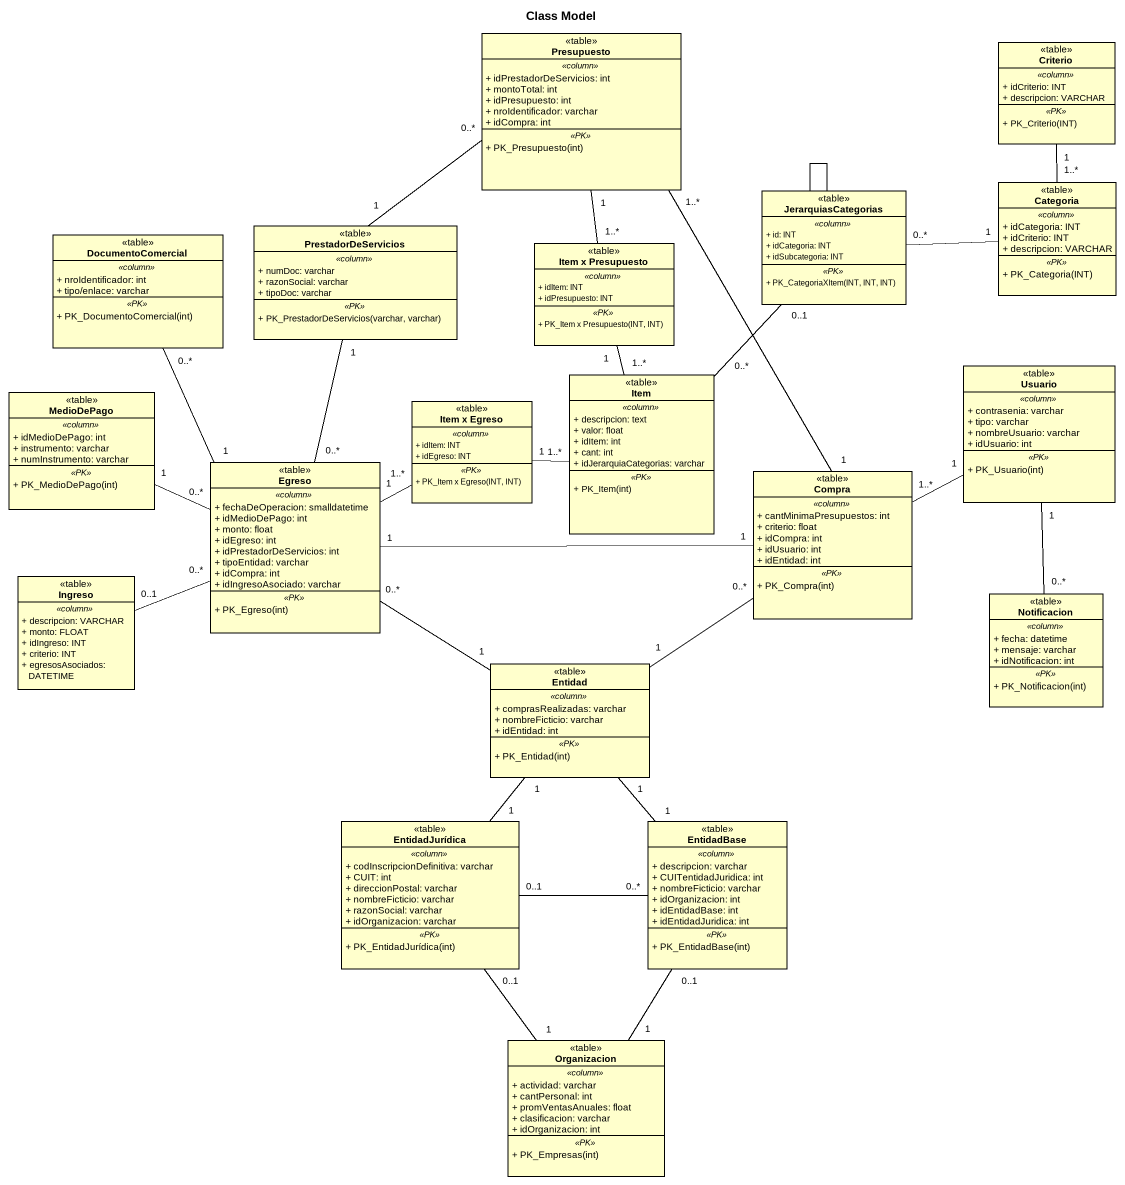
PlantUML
@startuml
title Class Model
hide circle
hide empty members
skinparam classAttributeIconSize 0
class Presupuesto <<table>> {
  .. <<column>> ..
  + idPrestadorDeServicios: int
  + montoTotal: int
  + idPresupuesto: int
  + nroIdentificador: varchar
  + idCompra: int
  .. <<PK>> ..
  + PK_Presupuesto(int)
}
class Criterio <<table>> {
  .. <<column>> ..
  + idCriterio: INT
  + descripcion: VARCHAR
  .. <<PK>> ..
  + PK_Criterio(INT)
}
class JerarquiasCategorias <<table>> {
  .. <<column>> ..
  + id: INT
  + idCategoria: INT
  + idSubcategoria: INT
  .. <<PK>> ..
  + PK_CategoriaXItem(INT, INT, INT)
}
class Categoria <<table>> {
  .. <<column>> ..
  + idCategoria: INT
  + idCriterio: INT
  + descripcion: VARCHAR
  .. <<PK>> ..
  + PK_Categoria(INT)
}
class DocumentoComercial <<table>> {
  .. <<column>> ..
  + nroIdentificador: int
  + tipo/enlace: varchar
  .. <<PK>> ..
  + PK_DocumentoComercial(int)
}
class PrestadorDeServicios <<table>> {
  .. <<column>> ..
  + numDoc: varchar
  + razonSocial: varchar
  + tipoDoc: varchar
  .. <<PK>> ..
  + PK_PrestadorDeServicios(varchar, varchar)
}
class "Item x Presupuesto" as Item_x_Presupuesto <<table>> {
  .. <<column>> ..
  + idItem: INT
  + idPresupuesto: INT
  .. <<PK>> ..
  + PK_Item x Presupuesto(INT, INT)
}
class Usuario <<table>> {
  .. <<column>> ..
  + contrasenia: varchar
  + tipo: varchar
  + nombreUsuario: varchar
  + idUsuario: int
  .. <<PK>> ..
  + PK_Usuario(int)
}
class MedioDePago <<table>> {
  .. <<column>> ..
  + idMedioDePago: int
  + instrumento: varchar
  + numInstrumento: varchar
  .. <<PK>> ..
  + PK_MedioDePago(int)
}
class "Item x Egreso" as Item_x_Egreso <<table>> {
  .. <<column>> ..
  + idItem: INT
  + idEgreso: INT
  .. <<PK>> ..
  + PK_Item x Egreso(INT, INT)
}
class Item <<table>> {
  .. <<column>> ..
  + descripcion: text
  + valor: float
  + idItem: int
  + cant: int
  + idJerarquiaCategorias: varchar
  .. <<PK>> ..
  + PK_Item(int)
}
class Egreso <<table>> {
  .. <<column>> ..
  + fechaDeOperacion: smalldatetime
  + idMedioDePago: int
  + monto: float
  + idEgreso: int
  + idPrestadorDeServicios: int
  + tipoEntidad: varchar
  + idCompra: int
  + idIngresoAsociado: varchar
  .. <<PK>> ..
  + PK_Egreso(int)
}
class Compra <<table>> {
  .. <<column>> ..
  + cantMinimaPresupuestos: int
  + criterio: float
  + idCompra: int
  + idUsuario: int
  + idEntidad: int
  .. <<PK>> ..
  + PK_Compra(int)
}
class Ingreso <<table>> {
  .. <<column>> ..
  + descripcion: VARCHAR
  + monto: FLOAT
  + idIngreso: INT
  + criterio: INT
  + egresosAsociados: DATETIME
}
class Notificacion <<table>> {
  .. <<column>> ..
  + fecha: datetime
  + mensaje: varchar
  + idNotificacion: int
  .. <<PK>> ..
  + PK_Notificacion(int)
}
class Entidad <<table>> {
  .. <<column>> ..
  + comprasRealizadas: varchar
  + nombreFicticio: varchar
  + idEntidad: int
  .. <<PK>> ..
  + PK_Entidad(int)
}
class EntidadJurídica <<table>> {
  .. <<column>> ..
  + codInscripcionDefinitiva: varchar
  + CUIT: int
  + direccionPostal: varchar
  + nombreFicticio: varchar
  + razonSocial: varchar
  + idOrganizacion: varchar
  .. <<PK>> ..
  + PK_EntidadJurídica(int)
}
class EntidadBase <<table>> {
  .. <<column>> ..
  + descripcion: varchar
  + CUITentidadJuridica: int
  + nombreFicticio: varchar
  + idOrganizacion: int
  + idEntidadBase: int
  + idEntidadJuridica: int
  .. <<PK>> ..
  + PK_EntidadBase(int)
}
class Organizacion <<table>> {
  .. <<column>> ..
  + actividad: varchar
  + cantPersonal: int
  + promVentasAnuales: float
  + clasificacion: varchar
  + idOrganizacion: int
  .. <<PK>> ..
  + PK_Empresas(int)
}
JerarquiasCategorias -- JerarquiasCategorias
JerarquiasCategorias "0..*" -right- "1" Categoria
JerarquiasCategorias "0..1" -- "0..*" Item
Categoria "1..*" -up- "1" Criterio
PrestadorDeServicios "1" -up- "0..*" Presupuesto
Item_x_Presupuesto "1..*" -up- "1" Presupuesto
Usuario "1" -left- "1..*" Compra
MedioDePago "1" -right- "0..*" Egreso
Item_x_Egreso "1" -right- "1..*" Item
Item "1..*" -up- "1" Item_x_Presupuesto
Egreso "1" -up- "0..*" DocumentoComercial
Egreso "0..*" -up- "1" PrestadorDeServicios
Egreso "1" -right- "1..*" Item_x_Egreso
Compra "1" -up- "1..*" Presupuesto
Compra "1" -left- "1" Egreso
Compra "0..*" -- "1" Entidad
Ingreso "0..1" -right- "0..*" Egreso
Notificacion "0..*" -up- "1" Usuario
Entidad "1" -up- "0..*" Egreso
EntidadJurídica "1" -up- "1" Entidad
EntidadJurídica "0..1" -right- "0..*" EntidadBase
EntidadJurídica "0..1" -- "1" Organizacion
EntidadBase "1" -up- "1" Entidad
EntidadBase "0..1" -- "1" Organizacion
@enduml
